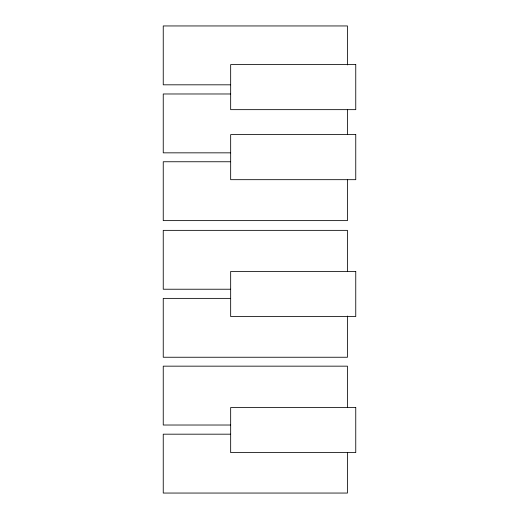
<?xml version="1.0" encoding="UTF-8"?>
<svg xmlns="http://www.w3.org/2000/svg" width="519" height="519" viewBox="0 0 519 519"><rect width="100%" height="100%" fill="white"/><g stroke="black" fill="none" stroke-linecap="round" stroke-linejoin="round"><path stroke-width="0.78" d="M230.527 84.818L163.245 84.818L163.245 25.95L347.458 25.95L347.458 64.946M230.527 93.978L163.245 93.978L163.245 152.839L230.527 152.839M230.527 161.753L163.245 161.753L163.245 220.62L347.458 220.62L347.458 179.412M230.527 289.226L163.245 289.226L163.245 230.358L347.458 230.358L347.458 271.56M230.527 298.38L163.245 298.38L163.245 357.247L347.458 357.247L347.458 316.039M230.527 425.022L163.245 425.022L163.245 366.161L347.458 366.161L347.458 407.363M230.527 434.182L163.245 434.182L163.245 493.05L347.458 493.05L347.458 452.581M347.458 109.425L347.458 134.447M355.755 64.59L230.663 64.59L230.663 109.652L355.755 109.652L355.755 64.59M355.755 134.609L230.663 134.609L230.663 179.678L355.755 179.678L355.755 134.609M355.755 271.469L230.663 271.469L230.663 316.538L355.755 316.538L355.755 271.469M355.755 407.538L230.663 407.538L230.663 452.607L355.755 452.607L355.755 407.538"/></g></svg>
